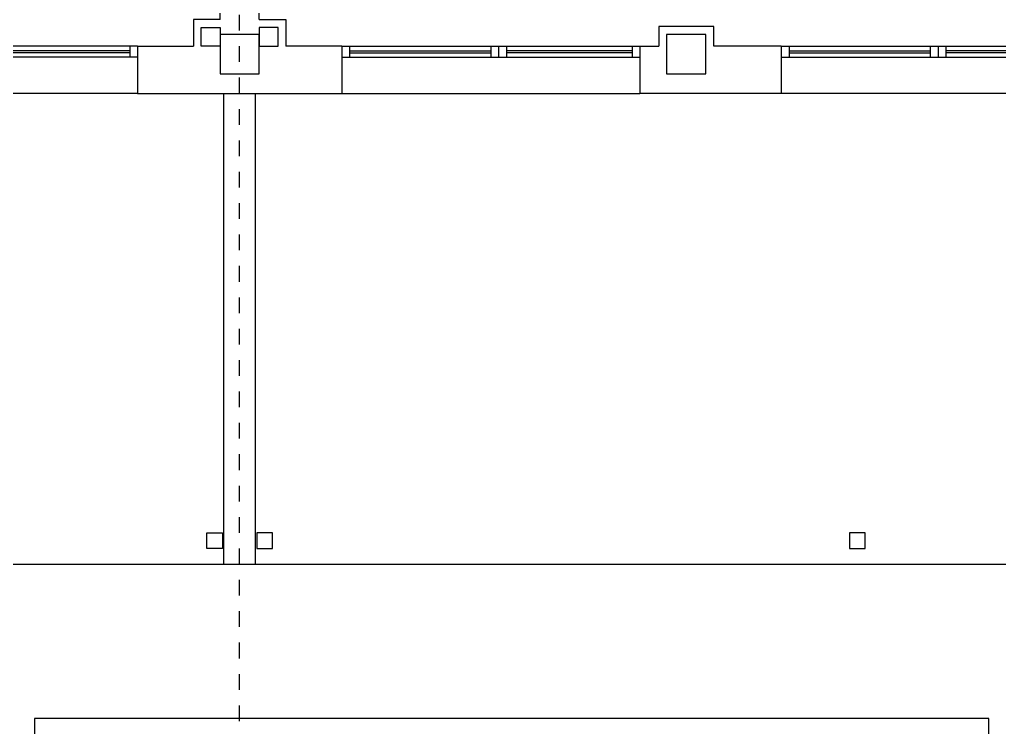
# Model space of a CAD drawing. Header units: millimetres. Extents: x 441156 to 441876, y 4514765 to 4515211.
# Drawn here: x 441512.01 to 441518.26, y 4515139.6 to 4515144.11 of the extents above; entities that cross this region are included whole.
import ezdxf

# ---------------------------------------------------------------- set-up
doc = ezdxf.new("R2010")
doc.units = ezdxf.units.MM
doc.linetypes.add('RAYITAS', pattern=[0.375, 0.25, -0.125])
for name, color, linetype in [('01_mono BAJA', 2, 'Continuous'), ('01_proyección', 4, 'RAYITAS'), ('CALEFAC_NOTAS', 7, 'Continuous')]:
    doc.layers.add(name, color=color, linetype=linetype)

# ---------------------------------------------------------------- blocks, each defined once
blk = doc.blocks.new('A$C6A825EFA')
at = {"layer": '01_mono BAJA', "color": 254}
for p, q in [((7.725, 3.47, 0), (7.725, 4.705, 0)), ((7.975, 3.47, 0), (7.975, 4.705, 0)), ((7.725, 3.47, 0), (7.555, 3.47, 0)), ((7.555, 3.47, 0), (7.555, 3.3, 0)), ((7.975, 3.47, 0), (8.145, 3.47, 0)), ((8.145, 3.47, 0), (8.145, 3.3, 0)), ((7.2, 3.3, 0), (5.3, 3.3, 0)), ((7.15, 3.272, 0), (6.25, 3.272, 0)), ((7.15, 3.258, 0), (6.25, 3.258, 0)), ((7.15, 3.3, 0), (7.15, 3.23, 0)), ((7.2, 3.3, 0), (7.555, 3.3, 0)), ((7.2, 3.3, 0), (7.2, 3, 0)), ((8.5, 3.3, 0), (8.145, 3.3, 0)), ((8.5, 3.3, 0), (10.4, 3.3, 0)), ((8.5, 3.3, 0), (8.5, 3, 0)), ((8.55, 3.3, 0), (8.55, 3.23, 0)), ((8.55, 3.272, 0), (9.45, 3.272, 0)), ((8.55, 3.258, 0), (9.45, 3.258, 0)), ((9.45, 3.3, 0), (9.45, 3.23, 0)), ((9.5, 3.3, 0), (9.5, 3.23, 0)), ((9.55, 3.3, 0), (9.55, 3.23, 0)), ((10.35, 3.272, 0), (9.55, 3.272, 0)), ((10.35, 3.258, 0), (9.55, 3.258, 0)), ((10.35, 3.3, 0), (10.35, 3.23, 0)), ((10.4, 3.3, 0), (10.4, 3, 0)), ((10.4, 3.3, 0), (10.5202, 3.3, 0)), ((11.3, 3.2999, 0), (10.8702, 3.2999, 0)), ((11.3, 3.2999, 0), (14.1, 3.3, 0)), ((11.3, 3.2999, 0), (11.3, 3, 0)), ((11.3504, 3.3, 0), (11.3504, 3.23, 0)), ((11.3504, 3.272, 0), (12.25, 3.272, 0)), ((11.3504, 3.258, 0), (12.25, 3.258, 0)), ((12.25, 3.3, 0), (12.25, 3.23, 0)), ((12.3, 3.3, 0), (12.3, 3.23, 0)), ((12.35, 3.3, 0), (12.35, 3.23, 0)), ((14.05, 3.272, 0), (12.35, 3.272, 0)), ((14.05, 3.258, 0), (12.35, 3.258, 0)), ((7.2, 3.23, 0), (5.3, 3.23, 0)), ((8.5, 3.23, 0), (10.4, 3.23, 0)), ((11.3, 3.23, 0), (14.1, 3.23, 0)), ((7.2, 3, 0), (5.3, 3, 0)), ((7.2, 3, 0), (8.5, 3, 0)), ((7.75, 0, 0), (7.75, 3, 0)), ((7.95, 0, 0), (7.95, 3, 0)), ((8.5, 3, 0), (10.4, 3, 0)), ((11.3, 3, 0), (10.4, 3, 0)), ((14.1, 3, 0), (11.3, 3, 0)), ((0, 0, 0), (15.7, 0, 0))]:
    blk.add_line(p, q, dxfattribs=at)
at = {"layer": '01_mono BAJA', "color": 254, "elevation": 0}
for points in [[(7.605, 3.42), (7.725, 3.42), (7.725, 3.3), (7.605, 3.3)], [(8.095, 3.42), (7.975, 3.42), (7.975, 3.3), (8.095, 3.3)], [(7.6404, 0.2), (7.7404, 0.2), (7.7404, 0.1), (7.6404, 0.1)], [(8.0596, 0.2), (7.9596, 0.2), (7.9596, 0.1), (8.0596, 0.1)]]:
    blk.add_lwpolyline(points, close=True, dxfattribs=at)
at = {"layer": '01_mono BAJA', "color": 254}
for points in [[(7.725, 3.125), (7.975, 3.125), (7.975, 3.375), (7.725, 3.375), (7.725, 3.125)], [(10.5702, 3.125), (10.8202, 3.125), (10.8202, 3.375), (10.5702, 3.375), (10.5702, 3.125)], [(11.8348, 0.2), (11.7348, 0.2), (11.7348, 0.1), (11.8348, 0.1)]]:
    blk.add_lwpolyline(points, close=True, dxfattribs=at)
blk.add_lwpolyline([(10.8702, 3.2999), (10.8702, 3.425), (10.5202, 3.425), (10.5202, 3.3)], dxfattribs=at)

msp = doc.modelspace()

# ---------------------------------------------------------------- linework, layer by layer
at = {"layer": '01_proyección', "color": 10, "ltscale": 0.25}
msp.add_line((441513.41633406, 4515139.64417573, -0.00000136), (441513.41633406, 4515154.74417573, -0.00000085), dxfattribs=at)
at = {"layer": 'CALEFAC_NOTAS', "color": 7}
msp.add_lwpolyline([(441518.19024276, 4515139.66104037), (441512.10931838, 4515139.66104037), (441512.10931838, 4515133.9318745), (441518.19024276, 4515133.9318745)], close=True, dxfattribs=at)

# ---------------------------------------------------------------- block references
at = {"layer": '01_mono BAJA'}
msp.add_blockref('A$C6A825EFA', (441505.56633432, 4515140.64417545), dxfattribs=at)

doc.saveas('drawing.dxf')
